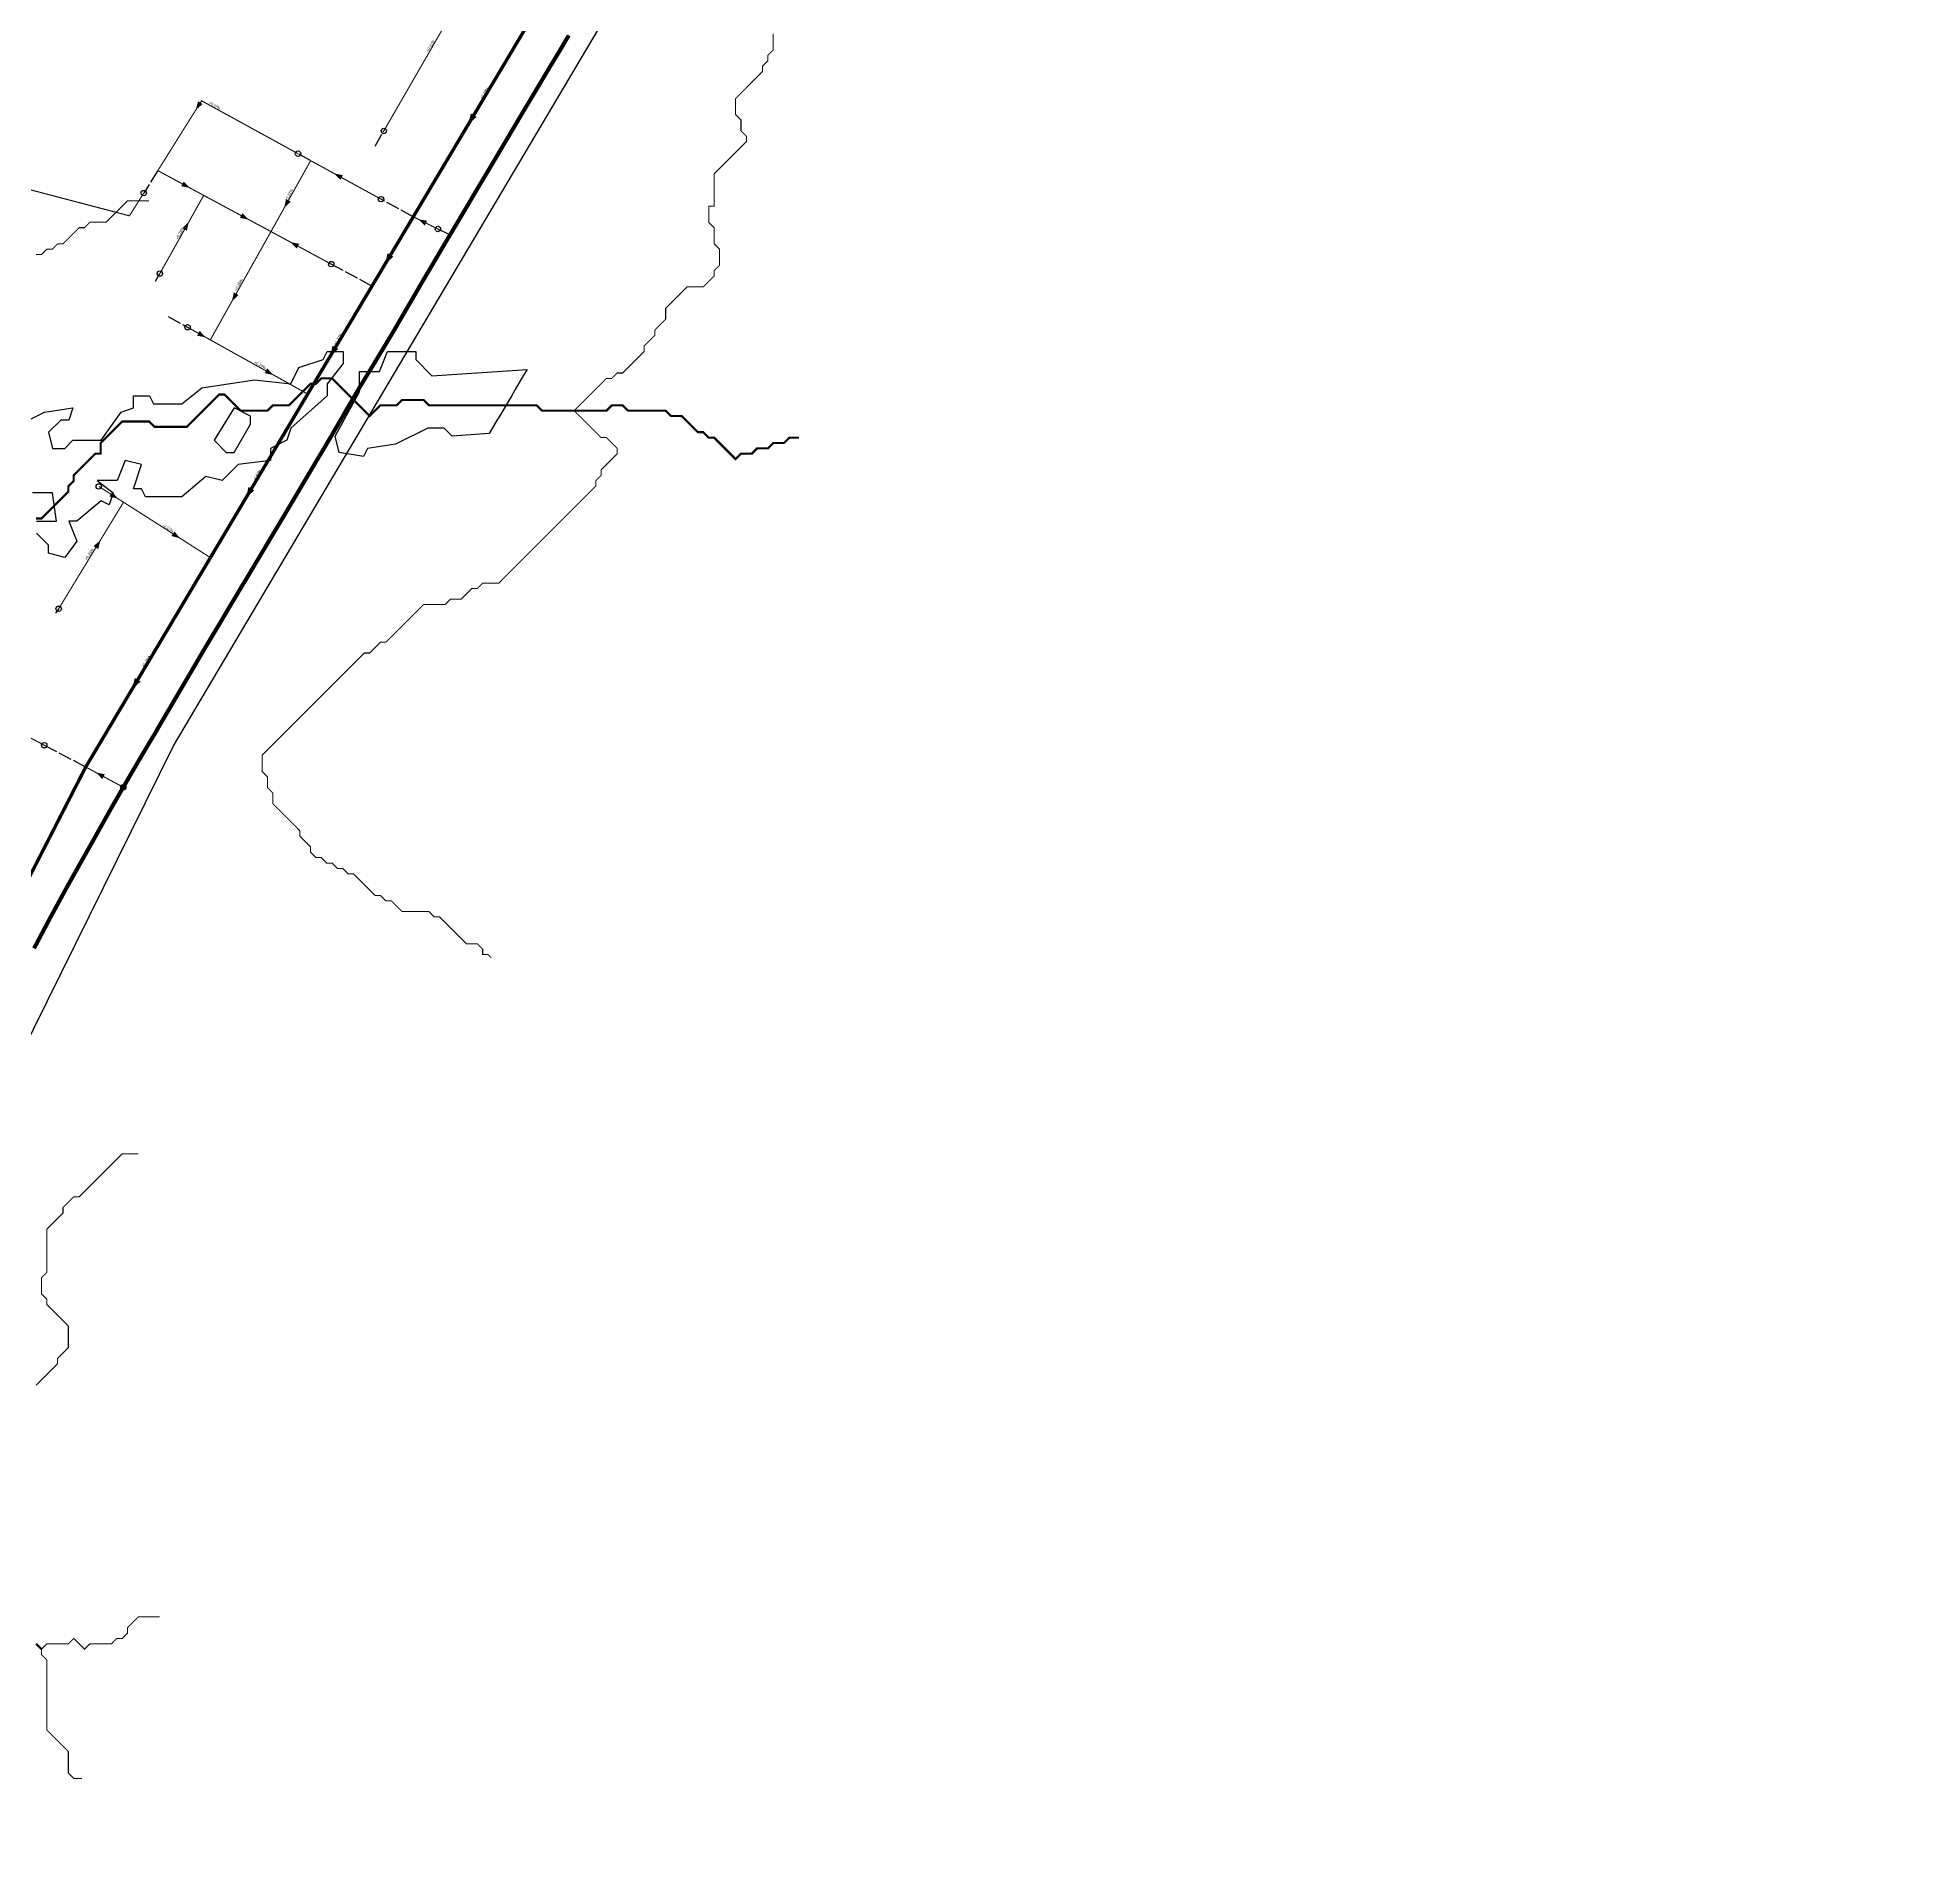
# Model space of a CAD drawing. Header units: metres. Extents: x 442821 to 452274, y 2561971 to 2571293.
# Drawn here: x 446961 to 448362, y 2564912 to 2566253 of the extents above; entities that cross this region are included whole.
import ezdxf
from ezdxf.enums import TextEntityAlignment as Align

# ---------------------------------------------------------------- set-up
doc = ezdxf.new("R2010")
doc.units = ezdxf.units.M
doc.header["$LTSCALE"] = 8
doc.linetypes.add('DASHDOT', pattern=[3.556, 2.54, -0.508, 0, -0.508])
doc.linetypes.add('DASHED', pattern=[1.524, 1.27, -0.254])
for name, color, linetype in [('A_ARROWS', 7, 'Continuous'), ('A_BUILT_2006', 252, 'Continuous'), ('A_CATCHMENTS', 7, 'Continuous'), ('A_ENVELOPE', 3, 'Continuous'), ('A_GRADIENT', 8, 'Continuous'), ('A_HEAD_GAP', 8, 'Continuous'), ('A_HEADS', 8, 'Continuous'), ('A_MAIN_PIPE', 5, 'Continuous'), ('A_STREAMS', 5, 'Continuous'), ('A_WADI', 4, 'Continuous')]:
    doc.layers.add(name, color=color, linetype=linetype)

msp = doc.modelspace()

# ---------------------------------------------------------------- linework, layer by layer
at = {"layer": 'A_ARROWS', "color": 1}
for points in [[(447078.2, 2566199.5), (447079.9, 2566206), (447083.3, 2566203.9)], [(447280.7, 2566188.7), (447282.7, 2566196.8), (447286.9, 2566194.3)], [(447181, 2566152.3), (447187.6, 2566151), (447185.7, 2566147.5)], [(447074, 2566141.5), (447067.4, 2566142.8), (447069.3, 2566146.3)], [(447143.9, 2566126.7), (447145.3, 2566133.3), (447148.8, 2566131.3)], [(447117.6, 2566118), (447111, 2566119.2), (447112.9, 2566122.8)], [(447073, 2566116.3), (447071.6, 2566109.7), (447068.2, 2566111.7)], [(447243.6, 2566118.2), (447250.2, 2566117.2), (447248.5, 2566113.6)], [(447148.5, 2566101.3), (447155.1, 2566100), (447153.2, 2566096.5)], [(447218.9, 2566084.9), (447220.8, 2566093), (447225.1, 2566090.5)], [(447105.1, 2566057.3), (447106.5, 2566063.9), (447110, 2566061.9)], [(447085.7, 2566030.4), (447079.2, 2566031.8), (447081.1, 2566035.3)], [(447178, 2566016.2), (447179.9, 2566024.3), (447184.2, 2566021.8)], [(447136, 2566002.5), (447129.4, 2566003.9), (447131.3, 2566007.4)], [(447020.5, 2565910.5), (447014, 2565912.3), (447016.2, 2565915.6)], [(447115.5, 2565911.2), (447117.4, 2565919.3), (447121.7, 2565916.8)], [(447066.6, 2565881.1), (447060.1, 2565882.9), (447062.3, 2565886.3)], [(447007.3, 2565879.7), (447005.7, 2565873.2), (447002.2, 2565875.3)], [(447030.9, 2565769.1), (447032.9, 2565777.3), (447037.2, 2565774.7)], [(447004, 2565707.1), (447010.6, 2565705.8), (447008.7, 2565702.3)]]:
    msp.add_solid(points, dxfattribs=at)
at = {"layer": 'A_BUILT_2006', "color": 252}
msp.add_lwpolyline([(444423.4, 2563343.2), (444431.5, 2563355.3), (444572.9, 2563267.8), (444295.2, 2562786.9), (444363.1, 2562577.1), (444377.7, 2562576.5), (444569.2, 2562604), (444800.1, 2562694.3), (445148.7, 2563361.2), (445469.4, 2563197.5), (445714.6, 2563159.3), (445807.5, 2563389.7), (445994.1, 2563715), (446180.6, 2564037.7), (446320.8, 2564284.9), (446551.4, 2564695.1), (447061.6, 2565726.9), (448013.4, 2567331.6), (448231.6, 2567243.7), (448332.3, 2567295.5), (448412.2, 2567436.6)], dxfattribs=at)
at = {"layer": 'A_CATCHMENTS', "color": 1, "linetype": 'DASHED'}
msp.add_lwpolyline([(447355.4, 2566254.8), (447348.1, 2566242.4), (447341.7, 2566231.9), (447336.4, 2566223), (447329.2, 2566210.9), (447322.9, 2566200.4), (447317.2, 2566190.8), (447310.4, 2566179.3), (447304.1, 2566168.7), (447297.9, 2566158.2), (447294.1, 2566151.9), (447285.3, 2566137.1), (447279.1, 2566126.6), (447271.3, 2566113.5), (447269, 2566109.6), (447267.2, 2566106.6), (447266.5, 2566105.5), (447264.2, 2566101.6), (447260.3, 2566095), (447254.1, 2566084.4), (447244.8, 2566068.7), (447241.7, 2566063.3), (447235.5, 2566052.7), (447229.3, 2566042.1), (447226.7, 2566037.5), (447223.1, 2566031.5), (447217.1, 2566021.5), (447210.4, 2566010.4), (447204.3, 2566000.4), (447204, 2565999.9), (447198.3, 2565990.4), (447192.7, 2565980.9), (447191.6, 2565979), (447185.5, 2565968.4), (447179.7, 2565958.5), (447174.2, 2565949.1), (447173, 2565947.1), (447166.7, 2565936.6), (447160.5, 2565926.1), (447154.2, 2565915.5), (447148, 2565905), (447140.7, 2565892.7), (447135.4, 2565883.9), (447129.1, 2565873.3), (447122.8, 2565862.8), (447119, 2565856.4), (447116.1, 2565851.5), (447110.2, 2565841.8), (447109.7, 2565840.8), (447103.9, 2565831.2), (447097.7, 2565820.7), (447094.1, 2565814.7), (447085.1, 2565799.7), (447078.9, 2565789.1), (447073.5, 2565779.9), (447066.5, 2565768), (447060.3, 2565757.4), (447052, 2565743.3), (447047.9, 2565736.2), (447041.6, 2565725.7), (447035.4, 2565715.2), (447029.2, 2565704.6), (447024.3, 2565696.2), (447023.7, 2565695.1), (447017, 2565683.5), (447011, 2565672.8), (447005.4, 2565662.8), (446999, 2565651.4), (446993, 2565640.8), (446987, 2565630.1), (446983.3, 2565623.5), (446975.2, 2565608.7), (446969.4, 2565598), (446966.7, 2565592.9), (446962.1, 2565584.2), (446958, 2565576.4)], dxfattribs=at)
at = {"layer": 'A_ENVELOPE', "color": 3}
msp.add_lwpolyline([(447355.4, 2566254.8), (447348.1, 2566242.4), (447341.7, 2566231.9), (447336.4, 2566223), (447329.2, 2566210.9), (447322.9, 2566200.4), (447317.2, 2566190.8), (447310.4, 2566179.3), (447304.1, 2566168.7), (447297.9, 2566158.2), (447294.1, 2566151.9), (447285.3, 2566137.1), (447279.1, 2566126.6), (447271.3, 2566113.5), (447269, 2566109.6), (447267.2, 2566106.6), (447266.5, 2566105.5), (447264.2, 2566101.6), (447260.3, 2566095), (447254.1, 2566084.4), (447244.8, 2566068.7), (447241.7, 2566063.3), (447235.5, 2566052.7), (447229.3, 2566042.1), (447226.7, 2566037.5), (447223.1, 2566031.5), (447217.1, 2566021.5), (447210.4, 2566010.4), (447204.3, 2566000.4), (447204, 2565999.9), (447198.3, 2565990.4), (447192.7, 2565980.9), (447191.6, 2565979), (447185.5, 2565968.4), (447179.7, 2565958.5), (447174.2, 2565949.1), (447173, 2565947.1), (447166.7, 2565936.6), (447160.5, 2565926.1), (447154.2, 2565915.5), (447148, 2565905), (447140.7, 2565892.7), (447135.4, 2565883.9), (447129.1, 2565873.3), (447122.8, 2565862.8), (447119, 2565856.4), (447116.1, 2565851.5), (447110.2, 2565841.8), (447109.7, 2565840.8), (447103.9, 2565831.2), (447097.7, 2565820.7), (447094.1, 2565814.7), (447085.1, 2565799.7), (447078.9, 2565789.1), (447073.5, 2565779.9), (447066.5, 2565768), (447060.3, 2565757.4), (447052, 2565743.3), (447047.9, 2565736.2), (447041.6, 2565725.7), (447035.4, 2565715.2), (447029.2, 2565704.6), (447024.3, 2565696.2), (447023.7, 2565695.1), (447017, 2565683.5), (447011, 2565672.8), (447005.4, 2565662.8), (446999, 2565651.4), (446993, 2565640.8), (446987, 2565630.1), (446983.3, 2565623.5), (446975.2, 2565608.7), (446969.4, 2565598), (446966.7, 2565592.9), (446962.1, 2565584.2), (446958, 2565576.4)], dxfattribs=at)
at = {"layer": 'A_HEAD_GAP', "color": 8, "linetype": 'DASHED'}
for points in [[(447211.5, 2566172.6), (447218, 2566183.9)], [(447163.6, 2566161.8), (447154.2, 2566167)], [(447050, 2566154.4), (447039.5, 2566137.7)], [(447239.9, 2566120.1), (447215.9, 2566133.2)], [(447267.2, 2566106.6), (447258.2, 2566111)], [(447048.3, 2566072.2), (447051.5, 2566077.9)], [(447209.2, 2566068.6), (447178.9, 2566084.9)], [(447057.6, 2566046), (447072.1, 2566038)], [(446974.2, 2565825.5), (446976.3, 2565828.8)], [(446996.4, 2565711.2), (446965.6, 2565727.4)]]:
    msp.add_lwpolyline(points, dxfattribs=at)
at = {"layer": 'A_HEADS', "color": 1}
for centre in [(447218, 2566183.9), (447154.2, 2566167), (447039.5, 2566137.7), (447215.9, 2566133.2), (447258.2, 2566111), (447051.5, 2566077.9), (447178.9, 2566084.9), (447072.1, 2566038), (447006.1, 2565919.7), (446976.3, 2565828.8), (446965.6, 2565727.4), (447024.3, 2565696.2)]:
    msp.add_circle(centre, 2, dxfattribs=at)
at = {"layer": 'A_MAIN_PIPE', "color": 5, "const_width": 3}
msp.add_lwpolyline([(447355.4, 2566254.8), (447348.1, 2566242.4), (447341.7, 2566231.9), (447336.4, 2566223), (447329.2, 2566210.9), (447322.9, 2566200.4), (447317.2, 2566190.8), (447310.4, 2566179.3), (447304.1, 2566168.7), (447297.9, 2566158.2), (447294.1, 2566151.9), (447285.3, 2566137.1), (447279.1, 2566126.6), (447271.3, 2566113.5), (447269, 2566109.6), (447266.5, 2566105.5), (447264.2, 2566101.6), (447260.3, 2566095), (447254.1, 2566084.4), (447244.8, 2566068.7), (447241.7, 2566063.3), (447235.5, 2566052.7), (447229.3, 2566042.1), (447226.7, 2566037.5), (447223.1, 2566031.5), (447217.1, 2566021.5), (447210.4, 2566010.4), (447204.3, 2566000.4), (447204, 2565999.9), (447198.3, 2565990.4), (447192.7, 2565980.9), (447191.6, 2565979), (447185.5, 2565968.4), (447179.7, 2565958.5), (447174.2, 2565949.1), (447173, 2565947.1), (447166.7, 2565936.6), (447160.5, 2565926.1), (447154.2, 2565915.5), (447148, 2565905), (447140.7, 2565892.7), (447135.4, 2565883.9), (447129.1, 2565873.3), (447122.8, 2565862.8), (447119, 2565856.4), (447116.1, 2565851.5), (447110.2, 2565841.8), (447109.7, 2565840.8), (447103.9, 2565831.2), (447097.7, 2565820.7), (447094.1, 2565814.7), (447085.1, 2565799.7), (447078.9, 2565789.1), (447073.5, 2565779.9), (447066.5, 2565768), (447060.3, 2565757.4), (447052, 2565743.3), (447047.9, 2565736.2), (447041.6, 2565725.7), (447035.4, 2565715.2), (447029.2, 2565704.6), (447023.7, 2565695.1), (447017, 2565683.5), (447011, 2565672.8), (447005.4, 2565662.8), (446999, 2565651.4), (446993, 2565640.8), (446987, 2565630.1), (446983.3, 2565623.5), (446975.2, 2565608.7), (446969.4, 2565598), (446966.7, 2565592.9), (446962.1, 2565584.2), (446958, 2565576.4)], dxfattribs=at)
at = {"layer": 'A_SECONDARY_HEADER', "color": 1, "linetype": 'DASHED', "const_width": 2.5}
for points in [[(447348.4, 2566302.3), (447239.9, 2566120.1)], [(447239.9, 2566120.1), (447209.2, 2566068.6)], [(447089.1, 2565866.8), (446996.4, 2565711.2)]]:
    msp.add_lwpolyline(points, dxfattribs=at)
at = {"layer": 'A_SECONDARY_HEADER', "color": 1, "const_width": 2.5}
msp.add_lwpolyline([(447209.2, 2566068.6), (447161.4, 2565988.4)], dxfattribs=at)
at = {"layer": 'A_SECONDARY_HEADER', "color": 1, "linetype": 'DASHDOT', "const_width": 2.5}
for points in [[(447161.4, 2565988.4), (447089.1, 2565866.8)], [(446996.4, 2565711.2), (446798.6, 2565325.2)]]:
    msp.add_lwpolyline(points, dxfattribs=at)
at = {"layer": 'A_SECONDARY_MAIN', "color": 1, "linetype": 'DASHED', "const_width": 0.8}
for points in [[(447218, 2566183.9), (447266.7, 2566268.3), (447227.3, 2566293.1)], [(447163.6, 2566161.8), (447134.1, 2566109.1)], [(447050, 2566154.4), (447084.1, 2566136)], [(447051.5, 2566077.9), (447084.1, 2566136)], [(447134.1, 2566109.1), (447089, 2566028.6)], [(446976.3, 2565828.8), (447024.5, 2565908)]]:
    msp.add_lwpolyline(points, dxfattribs=at)
at = {"layer": 'A_SECONDARY_MAIN', "color": 1, "linetype": 'DASHDOT', "const_width": 0.8}
for points in [[(447084.1, 2566136), (447134.1, 2566109.1)], [(447072.1, 2566038), (447089, 2566028.6)], [(447006.1, 2565919.7), (447024.5, 2565908)], [(447024.5, 2565908), (447089.1, 2565866.8)]]:
    msp.add_lwpolyline(points, dxfattribs=at)
at = {"layer": 'A_SECONDARY_MAIN', "color": 1, "const_width": 0.8}
for points in [[(447089, 2566028.6), (447161.4, 2565988.4)], [(447024.3, 2565696.2), (446996.4, 2565711.2)]]:
    msp.add_lwpolyline(points, dxfattribs=at)
at = {"layer": 'A_SECONDARY_MAIN_BRANCH', "color": 1, "linetype": 'DASHED', "const_width": 0.8}
for points in [[(447154.2, 2566167), (447082.5, 2566206.3), (447050, 2566154.4)], [(447215.9, 2566133.2), (447163.6, 2566161.8)], [(447258.2, 2566111), (447239.9, 2566120.1)], [(447178.9, 2566084.9), (447134.1, 2566109.1)]]:
    msp.add_lwpolyline(points, dxfattribs=at)
at = {"layer": 'A_SECONDARY_MAIN_BRANCH', "color": 1, "const_width": 0.8}
for points in [[(447039.5, 2566137.7), (447028.9, 2566120.8), (446882.8, 2566159.2), (446841.1, 2566162.5), (446783.7, 2566133.5), (446781.2, 2566140.3)], [(446965.6, 2565727.4), (446930, 2565746.1)]]:
    msp.add_lwpolyline(points, dxfattribs=at)
at = {"layer": 'A_STREAMS', "color": 5}
for points, const_width in [([(447507.5, 2566256.1), (447507.5, 2566252.1), (447507.5, 2566248.1), (447507.5, 2566244.1), (447503.5, 2566240.1), (447503.5, 2566236.1), (447499.5, 2566232.1), (447499.5, 2566228.1), (447495.5, 2566224.1), (447491.5, 2566220.1), (447487.5, 2566216), (447483.5, 2566212), (447479.5, 2566208), (447479.5, 2566204), (447479.5, 2566200), (447479.5, 2566196), (447483.5, 2566192), (447483.5, 2566188), (447483.5, 2566184), (447487.5, 2566180), (447487.5, 2566176), (447483.5, 2566172), (447479.5, 2566168), (447475.5, 2566164), (447471.5, 2566160), (447467.5, 2566156), (447463.5, 2566152), (447463.5, 2566148), (447463.5, 2566144), (447463.5, 2566140), (447463.5, 2566136), (447463.5, 2566132), (447463.5, 2566128), (447459.5, 2566128), (447459.5, 2566124), (447459.5, 2566120), (447459.5, 2566116), (447463.5, 2566112), (447463.5, 2566108), (447463.5, 2566104), (447463.5, 2566100), (447467.5, 2566096), (447467.5, 2566092), (447467.5, 2566088), (447467.5, 2566084), (447463.5, 2566080), (447463.5, 2566076), (447459.5, 2566072), (447455.5, 2566068), (447451.5, 2566068), (447447.5, 2566068), (447443.5, 2566068), (447439.5, 2566064), (447435.5, 2566060), (447431.5, 2566056), (447427.5, 2566052), (447427.5, 2566048), (447427.5, 2566044), (447423.5, 2566040), (447419.5, 2566036), (447419.5, 2566032), (447415.5, 2566028), (447411.5, 2566024), (447411.5, 2566020), (447407.5, 2566016), (447403.5, 2566012), (447399.5, 2566008), (447395.5, 2566004), (447391.5, 2566004), (447387.5, 2566000), (447383.5, 2566000), (447379.5, 2565996), (447375.5, 2565992), (447371.5, 2565988), (447367.5, 2565984), (447363.5, 2565980), (447359.5, 2565976)], 0.8), ([(447043.5, 2566132), (447039.5, 2566132), (447035.5, 2566132), (447031.5, 2566132), (447027.5, 2566132), (447023.5, 2566128), (447019.5, 2566124), (447015.5, 2566120), (447011.5, 2566116), (447007.5, 2566116), (447003.5, 2566116), (446999.5, 2566116), (446995.5, 2566112), (446991.5, 2566112), (446987.5, 2566108), (446983.5, 2566104), (446979.5, 2566100), (446975.5, 2566100), (446971.5, 2566096), (446967.5, 2566096), (446963.5, 2566092), (446959.5, 2566092)], 0.8), ([(447359.5, 2565976), (447355.5, 2565976), (447351.5, 2565976), (447347.5, 2565976), (447343.5, 2565976), (447339.5, 2565976), (447335.5, 2565976), (447331.5, 2565980), (447327.5, 2565980), (447323.5, 2565980), (447319.5, 2565980), (447315.5, 2565980), (447311.5, 2565980), (447307.5, 2565980), (447303.5, 2565980), (447299.5, 2565980), (447295.5, 2565980), (447291.5, 2565980), (447287.5, 2565980), (447283.5, 2565980), (447279.5, 2565980), (447275.5, 2565980), (447271.5, 2565980), (447267.5, 2565980), (447263.5, 2565980), (447259.5, 2565980), (447255.5, 2565980), (447251.5, 2565980), (447247.5, 2565984), (447243.5, 2565984), (447239.5, 2565984), (447235.5, 2565984), (447231.5, 2565984), (447227.5, 2565980), (447223.5, 2565980), (447219.5, 2565980), (447215.5, 2565980), (447211.5, 2565976), (447207.5, 2565972), (447203.5, 2565976), (447199.5, 2565980), (447195.5, 2565984), (447191.5, 2565988), (447187.5, 2565992), (447183.5, 2565996), (447179.5, 2566000), (447175.5, 2566000), (447171.5, 2566000), (447167.5, 2565996), (447163.5, 2565996), (447159.5, 2565992), (447155.5, 2565988), (447151.5, 2565984), (447147.5, 2565980), (447143.5, 2565980), (447139.5, 2565980), (447135.5, 2565980), (447131.5, 2565976), (447127.5, 2565976), (447123.5, 2565976), (447119.5, 2565976), (447115.5, 2565976), (447111.5, 2565976), (447107.5, 2565980), (447103.5, 2565984), (447099.5, 2565988), (447095.5, 2565988), (447091.5, 2565984), (447087.5, 2565980), (447083.5, 2565976), (447079.5, 2565972), (447075.5, 2565968), (447071.5, 2565964), (447067.5, 2565964), (447063.5, 2565964), (447059.5, 2565964), (447055.5, 2565964), (447051.5, 2565964), (447047.5, 2565964), (447043.5, 2565968), (447039.5, 2565968), (447035.5, 2565968), (447031.5, 2565968), (447027.5, 2565968), (447023.5, 2565968), (447019.5, 2565964), (447015.5, 2565960), (447011.5, 2565956), (447007.5, 2565952), (447007.5, 2565948), (447007.5, 2565944), (447003.5, 2565944), (446999.5, 2565940), (446995.5, 2565936), (446991.5, 2565932), (446987.5, 2565927.9), (446987.5, 2565923.9), (446983.5, 2565919.9), (446983.5, 2565915.9), (446979.5, 2565911.9), (446975.5, 2565907.9), (446971.5, 2565903.9), (446967.5, 2565899.9), (446963.5, 2565895.9), (446959.5, 2565895.9)], 1.6), ([(447526.6, 2565956), (447523.5, 2565956), (447519.5, 2565956), (447515.5, 2565952), (447511.5, 2565952), (447507.5, 2565952), (447503.5, 2565948), (447499.5, 2565948), (447495.5, 2565948), (447491.5, 2565944), (447487.5, 2565944), (447483.5, 2565944), (447479.5, 2565940), (447475.5, 2565944), (447471.5, 2565948), (447467.5, 2565952), (447463.5, 2565956), (447459.5, 2565956), (447455.5, 2565960), (447451.5, 2565960), (447447.5, 2565964), (447443.5, 2565968), (447439.5, 2565972), (447435.5, 2565972), (447431.5, 2565972), (447427.5, 2565976), (447423.5, 2565976), (447419.5, 2565976), (447415.5, 2565976), (447411.5, 2565976), (447407.5, 2565976), (447403.5, 2565976), (447399.5, 2565976), (447395.5, 2565980), (447391.5, 2565980), (447387.5, 2565980), (447383.5, 2565976), (447379.5, 2565976), (447375.5, 2565976), (447371.5, 2565976), (447367.5, 2565976), (447363.5, 2565976), (447359.5, 2565976)], 1.6), ([(447297.8, 2565569.5), (447295.5, 2565571.8), (447291.5, 2565571.8), (447291.5, 2565575.8), (447287.5, 2565579.8), (447283.5, 2565579.8), (447279.5, 2565579.8), (447275.5, 2565583.8), (447271.5, 2565587.8), (447267.5, 2565591.8), (447263.5, 2565595.8), (447259.5, 2565599.8), (447255.5, 2565599.8), (447251.5, 2565603.8), (447247.5, 2565603.8), (447243.5, 2565603.8), (447239.5, 2565603.8), (447235.5, 2565603.8), (447231.5, 2565603.8), (447227.5, 2565607.8), (447223.5, 2565611.8), (447219.5, 2565611.8), (447215.5, 2565615.8), (447211.5, 2565615.8), (447207.5, 2565619.8), (447203.5, 2565623.8), (447199.5, 2565627.8), (447195.5, 2565631.8), (447191.5, 2565631.8), (447187.5, 2565635.8), (447183.5, 2565635.8), (447179.5, 2565639.8), (447175.5, 2565639.8), (447171.5, 2565643.9), (447167.5, 2565643.9), (447163.5, 2565647.9), (447163.5, 2565651.9), (447159.5, 2565655.9), (447155.5, 2565659.9), (447155.5, 2565663.9), (447151.5, 2565667.9), (447147.5, 2565671.9), (447143.5, 2565675.9), (447139.5, 2565679.9), (447135.5, 2565683.9), (447135.5, 2565687.9), (447135.5, 2565691.9), (447131.5, 2565695.9), (447131.5, 2565699.9), (447131.5, 2565703.9), (447127.5, 2565707.9), (447127.5, 2565711.9), (447127.5, 2565715.9), (447127.5, 2565719.9), (447131.5, 2565723.9), (447135.5, 2565727.9), (447139.5, 2565731.9), (447143.5, 2565735.9), (447147.5, 2565739.9), (447151.5, 2565743.9), (447155.5, 2565747.9), (447159.5, 2565751.9), (447163.5, 2565755.9), (447167.5, 2565759.9), (447171.5, 2565763.9), (447175.5, 2565767.9), (447179.5, 2565771.9), (447183.5, 2565775.9), (447187.5, 2565779.9), (447191.5, 2565783.9), (447195.5, 2565787.9), (447199.5, 2565791.9), (447203.5, 2565795.9), (447207.5, 2565795.9), (447211.5, 2565799.9), (447215.5, 2565803.9), (447219.5, 2565803.9), (447223.5, 2565807.9), (447227.5, 2565811.9), (447231.5, 2565815.9), (447235.5, 2565819.9), (447239.5, 2565823.9), (447243.5, 2565827.9), (447247.5, 2565831.9), (447251.5, 2565831.9), (447255.5, 2565831.9), (447259.5, 2565831.9), (447263.5, 2565831.9), (447267.5, 2565835.9), (447271.5, 2565835.9), (447275.5, 2565835.9), (447279.5, 2565839.9), (447283.5, 2565843.9), (447287.5, 2565843.9), (447291.5, 2565847.9), (447295.5, 2565847.9), (447299.5, 2565847.9), (447303.5, 2565847.9), (447307.5, 2565851.9), (447311.5, 2565855.9), (447315.5, 2565859.9), (447319.5, 2565863.9), (447323.5, 2565867.9), (447327.5, 2565871.9), (447331.5, 2565875.9), (447335.5, 2565879.9), (447339.5, 2565883.9), (447343.5, 2565887.9), (447347.5, 2565891.9), (447351.5, 2565895.9), (447355.5, 2565899.9), (447359.5, 2565903.9), (447363.5, 2565907.9), (447367.5, 2565911.9), (447371.5, 2565915.9), (447375.5, 2565919.9), (447375.5, 2565923.9), (447379.5, 2565927.9), (447379.5, 2565932), (447383.5, 2565936), (447387.5, 2565940), (447391.5, 2565944), (447391.5, 2565948), (447387.5, 2565952), (447383.5, 2565956), (447379.5, 2565956), (447375.5, 2565960), (447371.5, 2565964), (447367.5, 2565968), (447363.5, 2565972), (447359.5, 2565976)], 0.8), ([(447035.5, 2565423.8), (447031.5, 2565423.8), (447027.5, 2565423.8), (447023.5, 2565423.8), (447019.5, 2565419.8), (447015.5, 2565415.8), (447011.5, 2565411.8), (447007.5, 2565407.8), (447003.5, 2565403.8), (446999.5, 2565399.8), (446995.5, 2565395.8), (446991.5, 2565391.8), (446987.5, 2565391.8), (446983.5, 2565387.8), (446979.5, 2565383.8), (446979.5, 2565379.8), (446975.5, 2565375.8), (446971.5, 2565371.8), (446967.5, 2565367.8), (446967.5, 2565363.8), (446967.5, 2565359.8), (446967.5, 2565355.7), (446967.5, 2565351.7), (446967.5, 2565347.7), (446967.5, 2565343.7), (446967.5, 2565339.7), (446967.5, 2565335.7), (446963.5, 2565331.7), (446963.5, 2565327.7), (446963.5, 2565323.7), (446963.5, 2565319.7), (446967.5, 2565315.7), (446967.5, 2565311.7), (446971.5, 2565307.7), (446975.5, 2565303.7), (446979.5, 2565299.7), (446983.5, 2565295.7), (446983.5, 2565291.7), (446983.5, 2565287.7), (446983.5, 2565283.7), (446983.5, 2565279.7), (446979.5, 2565275.7), (446975.5, 2565271.7), (446975.5, 2565267.7), (446971.5, 2565263.7), (446967.5, 2565259.7), (446963.5, 2565255.7), (446959.5, 2565251.7)], 0.8), ([(447051.3, 2565079.7), (447047.5, 2565079.7), (447043.5, 2565079.7), (447039.5, 2565079.7), (447035.5, 2565079.7), (447031.5, 2565075.7), (447027.5, 2565071.7), (447027.5, 2565067.6), (447023.5, 2565063.6), (447019.5, 2565063.6), (447015.5, 2565059.6), (447011.5, 2565059.6), (447007.5, 2565059.6), (447003.5, 2565059.6), (446999.5, 2565059.6), (446995.5, 2565055.6), (446991.5, 2565059.6), (446987.5, 2565063.6), (446983.5, 2565059.6), (446979.5, 2565059.6), (446975.5, 2565059.6), (446971.5, 2565059.6), (446967.5, 2565059.6), (446963.5, 2565055.6)], 0.8), ([(446963.5, 2565055.6), (446959.5, 2565059.6)], 1.6), ([(446993.7, 2564959.6), (446991.5, 2564959.6), (446987.5, 2564959.6), (446983.5, 2564963.6), (446983.5, 2564967.6), (446983.5, 2564971.6), (446983.5, 2564975.6), (446983.5, 2564979.6), (446979.5, 2564983.6), (446975.5, 2564987.6), (446971.5, 2564991.6), (446967.5, 2564995.6), (446967.5, 2564999.6), (446967.5, 2565003.6), (446967.5, 2565007.6), (446967.5, 2565011.6), (446967.5, 2565015.6), (446967.5, 2565019.6), (446967.5, 2565023.6), (446967.5, 2565027.6), (446967.5, 2565031.6), (446967.5, 2565035.6), (446967.5, 2565039.6), (446967.5, 2565043.6), (446967.5, 2565047.6), (446963.5, 2565051.6), (446963.5, 2565055.6)], 0.8)]:
    msp.add_lwpolyline(points, dxfattribs=dict(at, const_width=const_width))
at = {"layer": 'A_WADI', "color": 4}
for points in [[(446953.8, 2565969), (446965.8, 2565975), (446986.8, 2565978), (446983.8, 2565969), (446977.8, 2565969), (446968.8, 2565960), (446971.8, 2565948), (446980.8, 2565948), (446986.8, 2565954), (447007.8, 2565954), (447022.8, 2565975), (447031.8, 2565978), (447031.8, 2565987), (447043.8, 2565987), (447046.8, 2565981), (447067.8, 2565981), (447082.8, 2565993), (447121.8, 2565999), (447148.8, 2565996), (447154.8, 2566008), (447172.8, 2566014), (447175.8, 2566020), (447187.8, 2566020), (447187.8, 2566020), (447187.8, 2566011), (447175.8, 2565996), (447175.8, 2565987), (447148.8, 2565963), (447145.8, 2565954), (447133.8, 2565948), (447133.8, 2565939), (447109.8, 2565936), (447097.8, 2565924), (447085.8, 2565927), (447067.8, 2565912), (447040.8, 2565912), (447037.8, 2565918), (447031.8, 2565918), (447037.8, 2565936), (447025.8, 2565939), (447019.8, 2565924), (447004.8, 2565924), (447016.8, 2565915), (447013.8, 2565906), (447007.8, 2565909), (446989.8, 2565894), (446983.8, 2565894), (446989.8, 2565879), (446980.8, 2565867), (446968.8, 2565870), (446968.8, 2565876), (446959.8, 2565885)], [(446959.8, 2565894), (446974.8, 2565894), (446971.8, 2565915), (446956.8, 2565915)]]:
    msp.add_lwpolyline(points, dxfattribs=at)
for points in [[(447268.8, 2565957), (447262.8, 2565963), (447250.8, 2565963), (447226.8, 2565951), (447205.8, 2565948), (447202.8, 2565942), (447184.8, 2565945), (447181.8, 2565957), (447199.8, 2565990), (447199.8, 2566005), (447214.8, 2566005), (447220.8, 2566020), (447241.8, 2566020), (447241.8, 2566014), (447253.8, 2566002), (447324.5, 2566006.7), (447321.9, 2566002.4), (447321.9, 2566002.3), (447315.7, 2565991.7), (447315.5, 2565991.3), (447312.8, 2565986.8), (447309.3, 2565980.7), (447309, 2565980.2), (447303, 2565970.3), (447302.6, 2565969.7), (447296.3, 2565959.1), (447268.8, 2565957)], [(447091.8, 2565954), (447100.8, 2565945), (447106.8, 2565945), (447118.8, 2565966), (447118.8, 2565972), (447106.8, 2565978), (447091.8, 2565954)]]:
    msp.add_lwpolyline(points, close=True, dxfattribs=at)

# ---------------------------------------------------------------- texts
at = {"layer": 'A_GRADIENT', "color": 1}
for s, rotation, p in [('+0.21%', 59.9784, (447254, 2566246.3)), ('+0.37%', 331.2798, (447091.5, 2566201.4)), ('+0.49%', 59.2311, (447294.1, 2566211.2)), ('+0.32%', 60.7545, (447148.8, 2566135.5)), ('+0.23%', 60.7228, (447067.8, 2566107)), ('+0.35%', 60.7545, (447111.5, 2566068.8)), ('+1.27%', 59.2311, (447185.3, 2566028.5)), ('+0.74%', -29.0399, (447125.2, 2566008.5)), ('-0.60%', 59.2311, (447125.3, 2565927.6)), ('-2.17%', -32.5065, (447056.8, 2565887.4)), ('+0.35%', 58.6502, (447000.4, 2565868.4)), ('+0.25%', 59.2311, (447042.7, 2565789))]:
    msp.add_text(s, height=2, rotation=rotation, dxfattribs=at).set_placement(p, align=Align.BOTTOM_CENTER)

doc.saveas('drawing.dxf')
